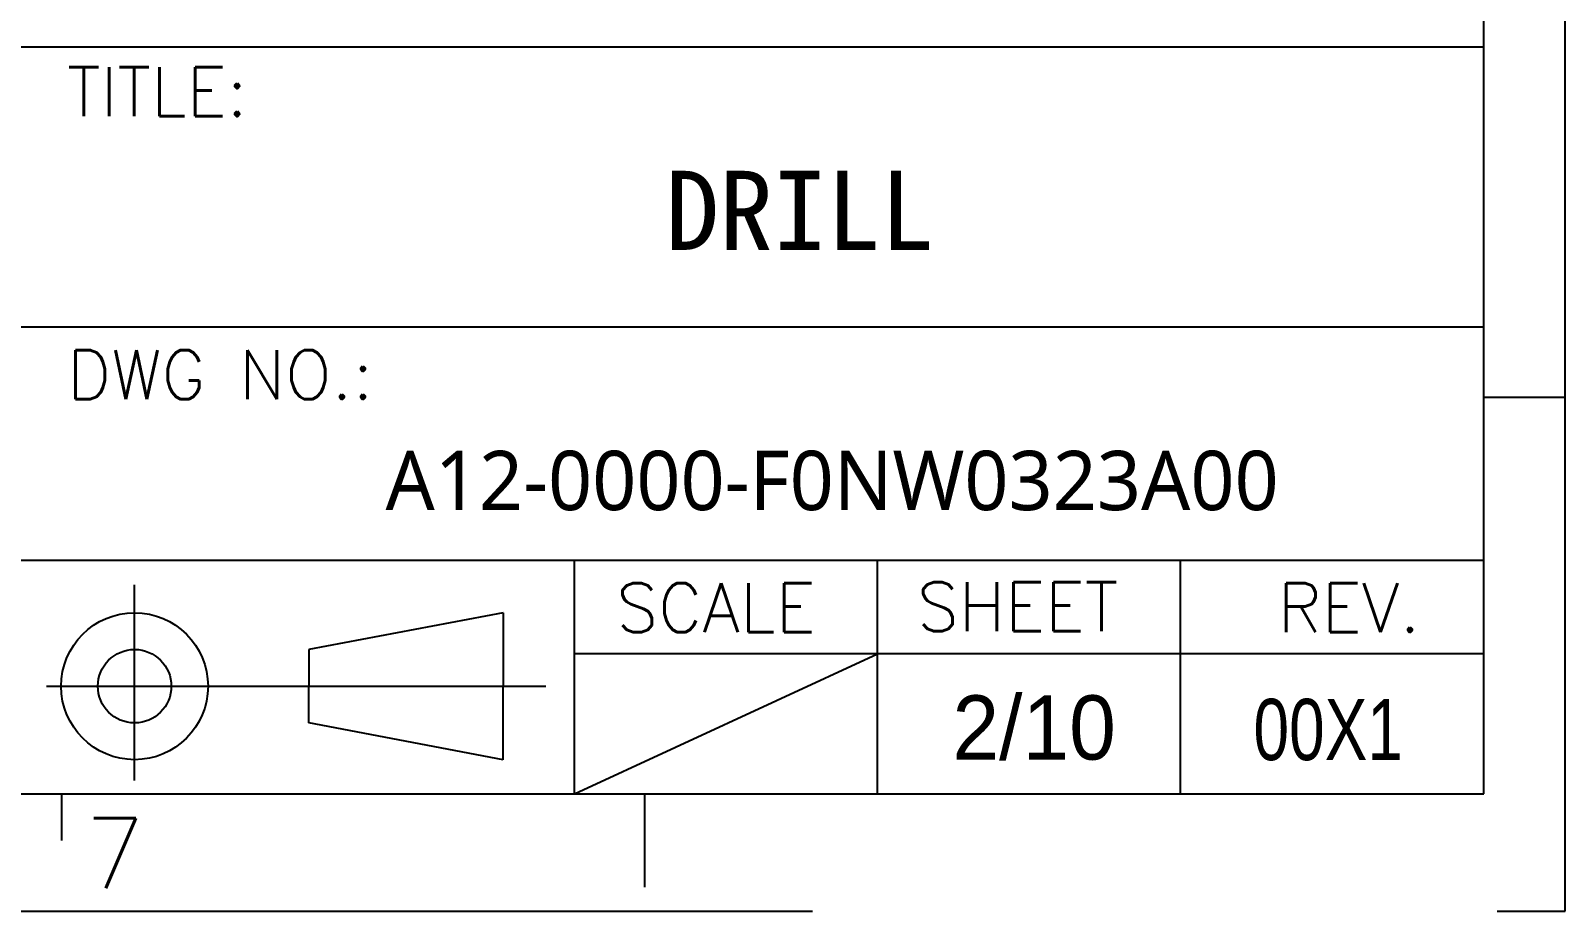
# Model space of a CAD drawing. Header units: millimetres. Extents: x 3885 to 4350, y -149 to 182.
# Drawn here: x 4272.3 to 4350, y -149 to -104.5 of the extents above; entities that cross this region are included whole.
import ezdxf

# ---------------------------------------------------------------- set-up
doc = ezdxf.new("R2010")
doc.units = ezdxf.units.MM
doc.header["$LTSCALE"] = 23.1
doc.linetypes.add('CENTER', pattern=[50.8, 31.75, -6.35, 6.35, -6.35])
doc.linetypes.add('PHANTOM', pattern=[29.5, 9.5, -1.5, 3, -1.5, 3, -1.5, 9.5])
doc.layers.get('0').update_dxf_attribs({"linetype": 'CONTINUOUS'})
doc.layers.add('0PAPERF', color=2, linetype='PHANTOM', plot=False)
doc.styles.add('SIMPLEX', font='simplex.shx')
doc.styles.get("Standard").update_dxf_attribs({"font": 'simplex.shx', "width": 0.8})

msp = doc.modelspace()

# ---------------------------------------------------------------- linework, layer by layer
for p, q in [((4345.863, -143.045), (4345.863, 171.94)), ((4345.863, -105.294), (4213.734, -105.294)), ((4345.863, -119.451), (4213.734, -119.451)), ((4345.863, -122.99), (4349.992, -122.99)), ((4345.863, -131.248), (4271.54, -131.248)), ((4299.854, -143.045), (4299.854, -131.248)), ((4315.19, -143.045), (4315.19, -131.248)), ((4330.526, -143.045), (4330.526, -131.248)), ((4296.243, -133.893), (4286.411, -135.751)), ((4296.243, -133.893), (4296.243, -137.609)), ((4286.411, -135.751), (4286.411, -137.609)), ((4345.863, -135.967), (4299.854, -135.967)), ((4299.854, -143.045), (4315.19, -135.967)), ((4286.411, -139.467), (4286.411, -137.609)), ((4296.243, -141.325), (4296.243, -137.609)), ((4296.243, -141.325), (4286.411, -139.467)), ((3890.491, -143.045), (4345.863, -143.045)), ((4273.9, -143.045), (4273.9, -145.405)), ((4303.393, -143.045), (4303.393, -147.764))]:
    msp.add_line(p, q)
at = {"linetype": 'CENTER', "ltscale": 0.05}
for p, q in [((4277.598, -142.368), (4277.598, -132.477)), ((4273.14, -137.609), (4298.408, -137.609))]:
    msp.add_line(p, q, dxfattribs=at)
for radius in [3.716, 1.858]:
    msp.add_circle((4277.598, -137.609), radius)
at = {"layer": '0PAPERF'}
for p, q in [((4349.992, -148.989), (4349.992, 181.847)), ((3884.542, -148.989), (4349.992, -148.989))]:
    msp.add_line(p, q, dxfattribs=at)

# ---------------------------------------------------------------- texts
at = {"style": 'SIMPLEX'}
for s, height, p in [('TITLE:', 2.4774, (4274.183, -108.789)), ('DWG NO.:', 2.4774, (4274.183, -123.09)), ('SCALE ', 2.4774, (4301.97, -134.871)), ('SHEET', 2.4774, (4317.186, -134.83)), ('REV.', 2.4774, (4335.442, -134.871)), ('7', 3.539, (4275.079, -147.812))]:
    msp.add_text(s, height=height, dxfattribs=at).set_placement(p)
at = {"insert": (4304.455, -111.548), "char_height": 4, "width": 32.47773, "attachment_point": 1}
msp.add_mtext('{\\fSimSun|b0|i0|c134|p2;\\W1;DRILL}', dxfattribs=at)
at = {"color": 0, "attachment_point": 5}
for s, insert, char_height, width in [('{\\fMicrosoft JhengHei|b0|i0|c136|p18;\\W1;\\C256;A12-0000-F0NW0323A00}', (4312.892, -127.228), 3, 78.94166), ('{\\fPMingLiU|b0|i0|c136|p18;\\W1;2/10}', (4323.115, -139.719), 3.2481, 156.34798), ('{\\fPMingLiU|b0|i0|c136|p18;00X1}', (4337.994, -139.819), 3.09438, 148.94869)]:
    msp.add_mtext(s, dxfattribs=dict(at, insert=insert, char_height=char_height, width=width))

doc.saveas('drawing.dxf')
